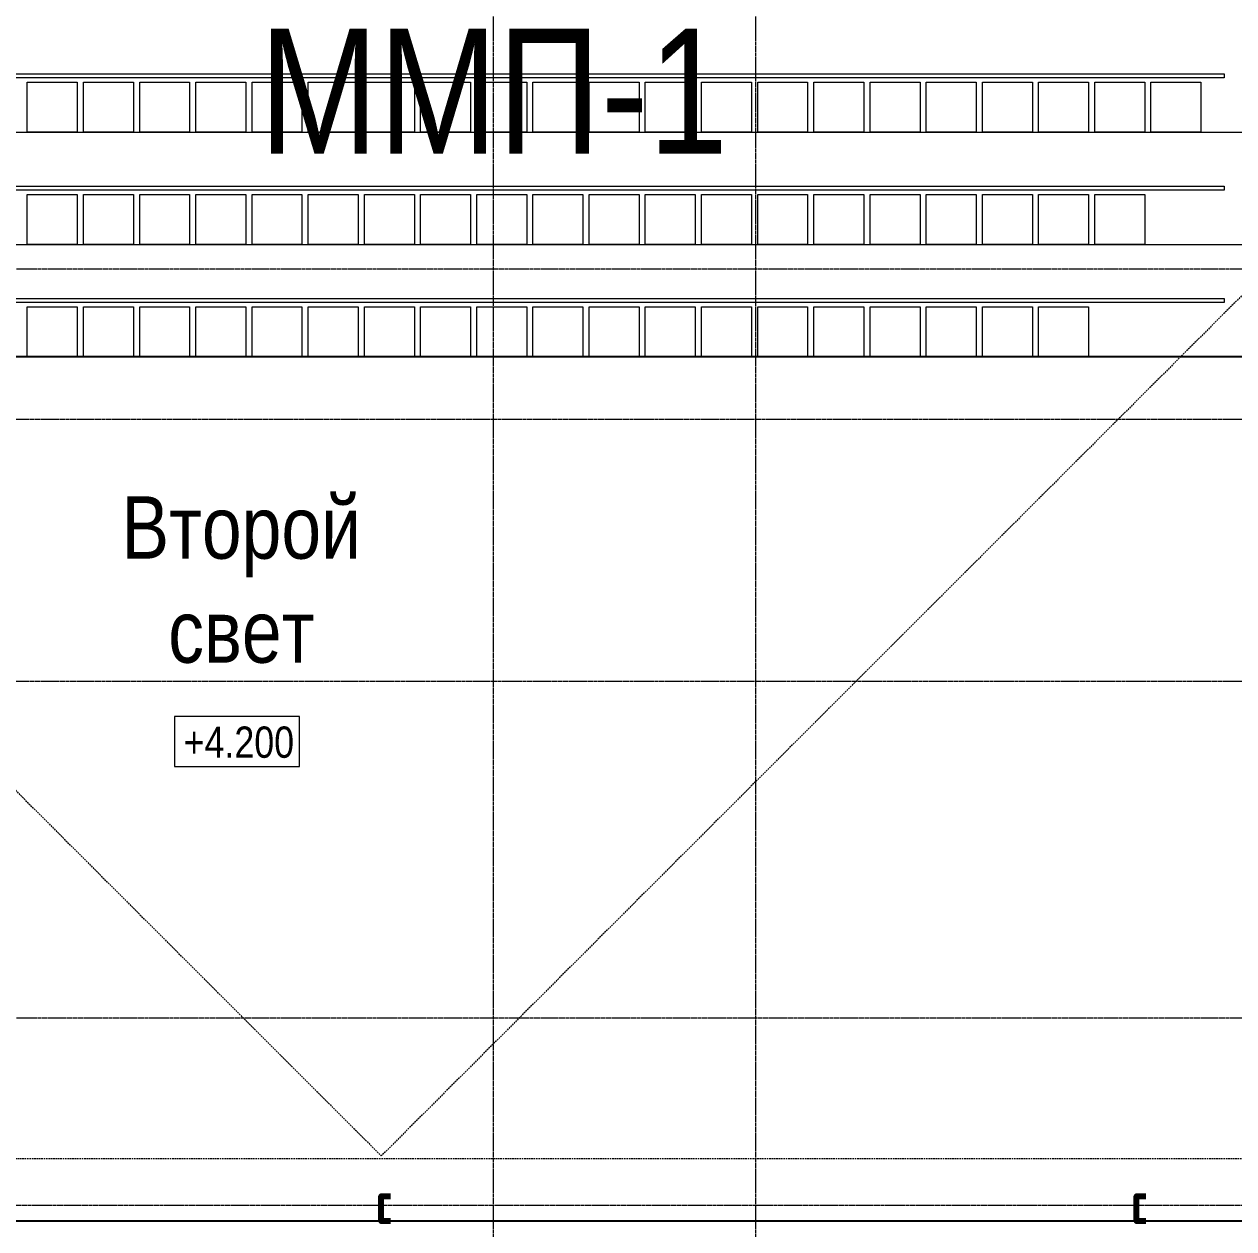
# Model space of a CAD drawing. Header units: millimetres. Extents: x -231292 to 573618, y -153144 to 564035.
# Drawn here: x -188035 to -178347, y 223708 to 233359 of the extents above; entities that cross this region are included whole.
import ezdxf
from ezdxf.enums import TextEntityAlignment as Align

# ---------------------------------------------------------------- set-up
doc = ezdxf.new("R2010")
doc.units = ezdxf.units.MM
doc.linetypes.add('CENTER2', pattern=[28.575, 19.05, -3.175, 3.175, -3.175])
doc.linetypes.add('DASHED', pattern=[19.05, 12.7, -6.35])
doc.layers.get('0').update_dxf_attribs({"color": 250})
doc.layers.add('АР_Делит', color=250, linetype='Continuous', lineweight=0, plot=False)
for name, color, linetype, lineweight in [('АР_Мебель', 250, 'Continuous', 5), ('АР_Отметка', 7, 'Continuous', 13), ('АР_Тонкая', 250, 'Continuous', 5), ('КМ_Фахверки', 250, 'Continuous', 80), ('ЛК_Открытая', 250, 'Continuous', 5), ('РД_Ограждения', 250, 'Continuous', 5), ('РД_Оси_100', 250, 'Continuous', 0)]:
    doc.layers.add(name, color=color, linetype=linetype, lineweight=lineweight)
doc.styles.add('Arial_Narrow_08', font='ARIALN.TTF', dxfattribs={"width": 0.8})
doc.styles.add('style1', font='ARIALN.TTF')

# ---------------------------------------------------------------- blocks, each defined once
blk = doc.blocks.new('СОШ_2200_АР_ОСИ_М100_28.05.24')
at = {"layer": 'РД_Оси_100', "linetype": 'CENTER2'}
for p, q in [((37500, -6155), (37500, 139938.679)), ((119910, 76200), (-5954.958, 76200)), ((-5954.958, 75000), (119910, 75000)), ((-5954.958, 72900), (95715.503, 72900))]:
    blk.add_line(p, q, dxfattribs=at)
at = {"layer": 'РД_Оси_100', "color": 1, "linetype": 'CENTER2'}
blk.add_line((39600, -6155), (39600, 139938.679), dxfattribs=at)
at = {"layer": 'РД_Оси_100', "linetype": 'CENTER2'}
for points in [[(119910, 70200), (-5954.958, 70200)], [(95715.503, 68700), (-5454.958, 68700), (-5954.958, 68850)]]:
    blk.add_lwpolyline(points, dxfattribs=at)
blk = doc.blocks.new('Отметка_план')
at = {"color": 7}
blk.add_lwpolyline([(0, 0), (10, 0), (10, 4), (0, 4)], close=True, dxfattribs=at)
at = {"style": 'Arial_Narrow_08', "width": 0.8}
blk.add_attdef('OTMG', text='', height=2.5, dxfattribs=at).set_placement((9.062, 0.702), align=Align.RIGHT)
blk = doc.blocks.new('Ф_пеноблок 200')
at = {"layer": 'КМ_Фахверки'}
blk.add_lwpolyline([(0, -75), (0, 0), (200, 0), (200, -75)], dxfattribs=at)

msp = doc.modelspace()

# ---------------------------------------------------------------- linework, layer by layer
for points in [[(-193974.956, 242395.168), (-176274.956, 242395.168), (-176274.956, 223770.168), (-193974.956, 223770.168)], [(-176374.956, 230695.168), (-193974.956, 230695.168), (-193974.956, 239395.168), (-176374.956, 239395.168)]]:
    msp.add_lwpolyline(points, close=True)
at = {"layer": 'АР_Мебель'}
msp.add_line((-192634.956, 230695.168), (-178034.956, 230695.168), dxfattribs=at)
for points in [[(-188009.956, 232895.168), (-187609.956, 232895.168), (-187609.956, 232495.168), (-188009.956, 232495.168)], [(-187559.956, 232895.168), (-187159.956, 232895.168), (-187159.956, 232495.168), (-187559.956, 232495.168)], [(-187109.956, 232895.168), (-186709.956, 232895.168), (-186709.956, 232495.168), (-187109.956, 232495.168)], [(-186659.956, 232895.168), (-186259.956, 232895.168), (-186259.956, 232495.168), (-186659.956, 232495.168)], [(-186209.956, 232895.168), (-185809.956, 232895.168), (-185809.956, 232495.168), (-186209.956, 232495.168)], [(-185759.956, 232895.168), (-185359.956, 232895.168), (-185359.956, 232495.168), (-185759.956, 232495.168)], [(-185309.956, 232895.168), (-184909.956, 232895.168), (-184909.956, 232495.168), (-185309.956, 232495.168)], [(-184859.956, 232895.168), (-184459.956, 232895.168), (-184459.956, 232495.168), (-184859.956, 232495.168)], [(-184409.956, 232895.168), (-184009.956, 232895.168), (-184009.956, 232495.168), (-184409.956, 232495.168)], [(-183959.956, 232895.168), (-183559.956, 232895.168), (-183559.956, 232495.168), (-183959.956, 232495.168)], [(-183509.956, 232895.168), (-183109.956, 232895.168), (-183109.956, 232495.168), (-183509.956, 232495.168)], [(-183059.956, 232895.168), (-182659.956, 232895.168), (-182659.956, 232495.168), (-183059.956, 232495.168)], [(-182609.956, 232895.168), (-182209.956, 232895.168), (-182209.956, 232495.168), (-182609.956, 232495.168)], [(-182159.956, 232895.168), (-181759.956, 232895.168), (-181759.956, 232495.168), (-182159.956, 232495.168)], [(-181709.956, 232895.168), (-181309.956, 232895.168), (-181309.956, 232495.168), (-181709.956, 232495.168)], [(-181259.956, 232895.168), (-180859.956, 232895.168), (-180859.956, 232495.168), (-181259.956, 232495.168)], [(-180809.956, 232895.168), (-180409.956, 232895.168), (-180409.956, 232495.168), (-180809.956, 232495.168)], [(-180359.956, 232895.168), (-179959.956, 232895.168), (-179959.956, 232495.168), (-180359.956, 232495.168)], [(-179909.956, 232895.168), (-179509.956, 232895.168), (-179509.956, 232495.168), (-179909.956, 232495.168)], [(-179459.956, 232895.168), (-179059.956, 232895.168), (-179059.956, 232495.168), (-179459.956, 232495.168)], [(-179009.956, 232895.168), (-178609.956, 232895.168), (-178609.956, 232495.168), (-179009.956, 232495.168)], [(-188009.956, 231995.168), (-187609.956, 231995.168), (-187609.956, 231595.168), (-188009.956, 231595.168)], [(-187559.956, 231995.168), (-187159.956, 231995.168), (-187159.956, 231595.168), (-187559.956, 231595.168)], [(-187109.956, 231995.168), (-186709.956, 231995.168), (-186709.956, 231595.168), (-187109.956, 231595.168)], [(-186659.956, 231995.168), (-186259.956, 231995.168), (-186259.956, 231595.168), (-186659.956, 231595.168)], [(-186209.956, 231995.168), (-185809.956, 231995.168), (-185809.956, 231595.168), (-186209.956, 231595.168)], [(-185759.956, 231995.168), (-185359.956, 231995.168), (-185359.956, 231595.168), (-185759.956, 231595.168)], [(-185309.956, 231995.168), (-184909.956, 231995.168), (-184909.956, 231595.168), (-185309.956, 231595.168)], [(-184859.956, 231995.168), (-184459.956, 231995.168), (-184459.956, 231595.168), (-184859.956, 231595.168)], [(-184409.956, 231995.168), (-184009.956, 231995.168), (-184009.956, 231595.168), (-184409.956, 231595.168)], [(-183959.956, 231995.168), (-183559.956, 231995.168), (-183559.956, 231595.168), (-183959.956, 231595.168)], [(-183509.956, 231995.168), (-183109.956, 231995.168), (-183109.956, 231595.168), (-183509.956, 231595.168)], [(-183059.956, 231995.168), (-182659.956, 231995.168), (-182659.956, 231595.168), (-183059.956, 231595.168)], [(-182609.956, 231995.168), (-182209.956, 231995.168), (-182209.956, 231595.168), (-182609.956, 231595.168)], [(-182159.956, 231995.168), (-181759.956, 231995.168), (-181759.956, 231595.168), (-182159.956, 231595.168)], [(-181709.956, 231995.168), (-181309.956, 231995.168), (-181309.956, 231595.168), (-181709.956, 231595.168)], [(-181259.956, 231995.168), (-180859.956, 231995.168), (-180859.956, 231595.168), (-181259.956, 231595.168)], [(-180809.956, 231995.168), (-180409.956, 231995.168), (-180409.956, 231595.168), (-180809.956, 231595.168)], [(-180359.956, 231995.168), (-179959.956, 231995.168), (-179959.956, 231595.168), (-180359.956, 231595.168)], [(-179909.956, 231995.168), (-179509.956, 231995.168), (-179509.956, 231595.168), (-179909.956, 231595.168)], [(-179459.956, 231995.168), (-179059.956, 231995.168), (-179059.956, 231595.168), (-179459.956, 231595.168)], [(-188009.956, 231095.168), (-187609.956, 231095.168), (-187609.956, 230695.168), (-188009.956, 230695.168)], [(-187559.956, 231095.168), (-187159.956, 231095.168), (-187159.956, 230695.168), (-187559.956, 230695.168)], [(-187109.956, 231095.168), (-186709.956, 231095.168), (-186709.956, 230695.168), (-187109.956, 230695.168)], [(-186659.956, 231095.168), (-186259.956, 231095.168), (-186259.956, 230695.168), (-186659.956, 230695.168)], [(-186209.956, 231095.168), (-185809.956, 231095.168), (-185809.956, 230695.168), (-186209.956, 230695.168)], [(-185759.956, 231095.168), (-185359.956, 231095.168), (-185359.956, 230695.168), (-185759.956, 230695.168)], [(-185309.956, 231095.168), (-184909.956, 231095.168), (-184909.956, 230695.168), (-185309.956, 230695.168)], [(-184859.956, 231095.168), (-184459.956, 231095.168), (-184459.956, 230695.168), (-184859.956, 230695.168)], [(-184409.956, 231095.168), (-184009.956, 231095.168), (-184009.956, 230695.168), (-184409.956, 230695.168)], [(-183959.956, 231095.168), (-183559.956, 231095.168), (-183559.956, 230695.168), (-183959.956, 230695.168)], [(-183509.956, 231095.168), (-183109.956, 231095.168), (-183109.956, 230695.168), (-183509.956, 230695.168)], [(-183059.956, 231095.168), (-182659.956, 231095.168), (-182659.956, 230695.168), (-183059.956, 230695.168)], [(-182609.956, 231095.168), (-182209.956, 231095.168), (-182209.956, 230695.168), (-182609.956, 230695.168)], [(-182159.956, 231095.168), (-181759.956, 231095.168), (-181759.956, 230695.168), (-182159.956, 230695.168)], [(-181709.956, 231095.168), (-181309.956, 231095.168), (-181309.956, 230695.168), (-181709.956, 230695.168)], [(-181259.956, 231095.168), (-180859.956, 231095.168), (-180859.956, 230695.168), (-181259.956, 230695.168)], [(-180809.956, 231095.168), (-180409.956, 231095.168), (-180409.956, 230695.168), (-180809.956, 230695.168)], [(-180359.956, 231095.168), (-179959.956, 231095.168), (-179959.956, 230695.168), (-180359.956, 230695.168)], [(-179909.956, 231095.168), (-179509.956, 231095.168), (-179509.956, 230695.168), (-179909.956, 230695.168)]]:
    msp.add_lwpolyline(points, close=True, dxfattribs=at)
at = {"layer": 'АР_Тонкая', "linetype": 'DASHED', "lineweight": 0}
for p, q in [((-192239.943, 231356.776), (-185174.943, 224291.776)), ((-178109.943, 231356.776), (-185174.943, 224291.776)), ((-193974.956, 224270.168), (-176374.956, 224270.168))]:
    msp.add_line(p, q, dxfattribs=at)
at = {"layer": 'ЛК_Открытая'}
for p, q in [((-192314.956, 232495.168), (-178034.956, 232495.168)), ((-192314.956, 231595.168), (-178034.956, 231595.168)), ((-192314.956, 230695.168), (-178034.956, 230695.168))]:
    msp.add_line(p, q, dxfattribs=at)
msp.add_lwpolyline([(-178034.956, 231295.168), (-178034.956, 230695.168), (-192314.956, 230695.168), (-192314.956, 231295.168)], dxfattribs=at)
at = {"layer": 'РД_Ограждения'}
for points in [[(-191924.956, 232960.168), (-178424.956, 232960.168), (-178424.956, 232930.168), (-191924.956, 232930.168)], [(-191924.956, 232060.168), (-178424.956, 232060.168), (-178424.956, 232030.168), (-191924.956, 232030.168)], [(-191924.956, 231160.168), (-178424.956, 231160.168), (-178424.956, 231130.168), (-191924.956, 231130.168)]]:
    msp.add_lwpolyline(points, close=True, dxfattribs=at)

# ---------------------------------------------------------------- block references
at = {"layer": 'АР_Отметка'}
ref = msp.add_blockref('Отметка_план', (-186830.865, 227411.955), dxfattribs=dict(at, xscale=100, yscale=100, zscale=100))
ref.add_attrib('OTMG', '+4.200', dxfattribs={"layer": '0', "color": 0, "height": 250, "style": 'style1'}).set_placement((-185873.447, 227731.772), align=Align.TOP_RIGHT)
at = {"layer": 'КМ_Фахверки', "rotation": 90}
for p in [(-185174.956, 223770.168), (-179124.954, 223770.168)]:
    msp.add_blockref('Ф_пеноблок 200', p, dxfattribs=at)
at = {"layer": 'РД_Оси_100'}
msp.add_blockref('СОШ_2200_АР_ОСИ_М100_28.05.24', (-221774.956, 155195.168), dxfattribs=at)

# ---------------------------------------------------------------- texts
at = {"layer": 'АР_Делит', "color": 6, "insert": (-184274.956, 232822.898), "char_height": 1000, "width": 7150, "attachment_point": 5, "style": 'style1'}
msp.add_mtext('ММП-1', dxfattribs=at)
at = {"layer": 'АР_Отметка', "insert": (-186296.22, 228906.463), "char_height": 500, "width": 1999.94, "attachment_point": 5, "style": 'style1'}
msp.add_mtext('Второй свет', dxfattribs=at)

doc.saveas('drawing.dxf')
